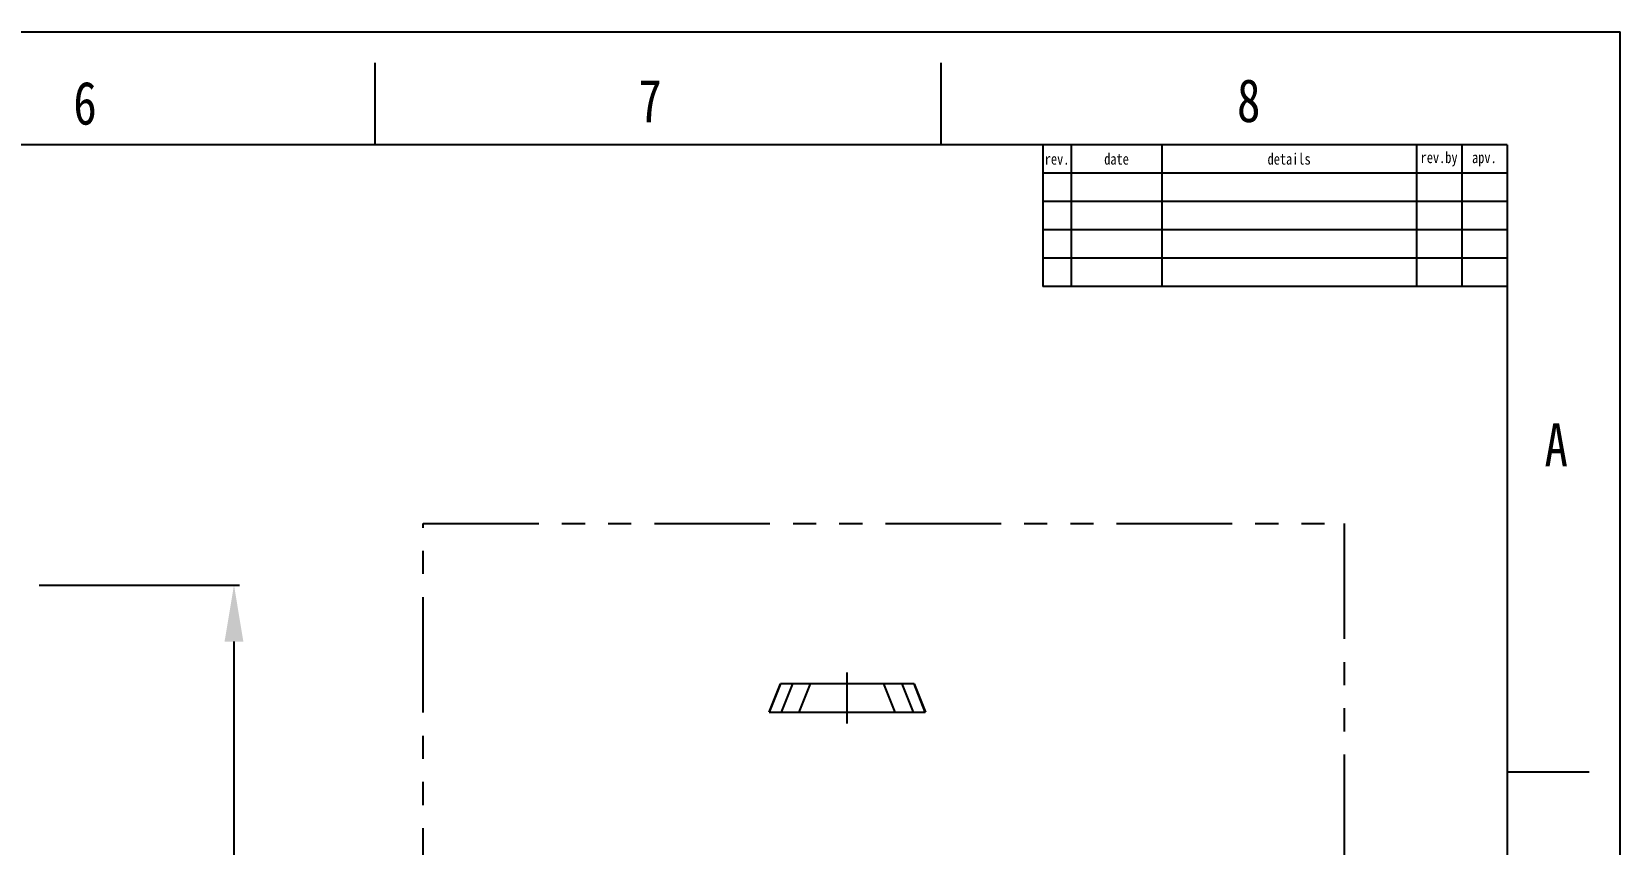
# Model space of a CAD drawing. Header units: millimetres. Extents: x 2782 to 3622, y -1206 to -612.
# Drawn here: x 3340.9 to 3621.6, y -756 to -612.5 of the extents above; entities that cross this region are included whole.
import ezdxf

# ---------------------------------------------------------------- set-up
doc = ezdxf.new("R2010")
doc.units = ezdxf.units.MM
doc.header["$LTSCALE"] = 32.67
doc.header["$PDMODE"] = 3
doc.header["$PDSIZE"] = 0.3
doc.linetypes.add('CENTER', pattern=[0.6, 0.375, -0.075, 0.075, -0.075])
doc.linetypes.add('PHANTOM2', pattern=[1.25, 0.625, -0.125, 0.125, -0.125, 0.125, -0.125])
doc.layers.get('0').update_dxf_attribs({"linetype": 'CONTINUOUS'})
doc.layers.get('Defpoints').update_dxf_attribs({"linetype": 'CONTINUOUS'})
for name, color, linetype in [('4', 4, 'CONTINUOUS'), ('CEN', 1, 'CENTER'), ('FORM', 7, 'CONTINUOUS'), ('TEXT', 2, 'CONTINUOUS')]:
    doc.layers.add(name, color=color, linetype=linetype)
doc.styles.get("Standard").update_dxf_attribs({"font": 'txt', "width": 0.8})
doc.dimstyles.new('DIMSTYLE_1', dxfattribs={"dimtxt": 3.5, "dimasz": 3.5, "dimexe": 1, "dimexo": 1, "dimgap": 1, "dimtad": 1, "dimzin": 0, "dimdsep": 46, "dimtxsty": 'Standard', "dimcen": 0, "dimclrd": 5, "dimclre": 5, "dimazin": 0, "dimtp": 0.3, "dimtm": 0.3, "dimtfac": 1, "dimtofl": 0, "dimtmove": 0, "dimatfit": 3, "dimfxl": 0, "dimtolj": 1, "dimtzin": 0, "dimarcsym": 0})

# ---------------------------------------------------------------- blocks, each defined once
blk = doc.blocks.new('*D316')
at = {"color": 3, "lineweight": -2}
for p, q in [((3342.21, -710.21), (3377.62, -710.21)), ((3376.62, -720.21), (3376.62, -896.21)), ((3342.21, -906.21), (3377.62, -906.21))]:
    blk.add_line(p, q, dxfattribs=at)
at = {"color": 3}
for points in [[(3374.95, -720.21), (3378.28, -720.21), (3376.62, -710.21)], [(3374.95, -896.21), (3378.28, -896.21), (3376.62, -906.21)]]:
    blk.add_solid(points, dxfattribs=at)
at = {"layer": 'Defpoints', "color": 0}
for p in [(3340.21, -710.21), (3340.21, -906.21), (3376.62, -906.21)]:
    blk.add_point(p, dxfattribs=at)
at = {"color": 3, "insert": (3369.62, -808.21), "char_height": 10, "attachment_point": 5, "rotation": 90}
blk.add_mtext('\\A1;196', dxfattribs=at)

msp = doc.modelspace()

# ---------------------------------------------------------------- linework, layer by layer
at = {"color": 7, "linetype": 'Continuous'}
for p, q in [((2781.57, -612.45), (3621.56, -612.45)), ((3621.56, -1206.45), (3621.56, -612.45)), ((3401.57, -632.45), (3401.57, -617.92)), ((3501.57, -632.45), (3501.57, -617.92)), ((3601.56, -632.45), (2801.57, -632.45)), ((3601.57, -743.25), (3616.1, -743.25))]:
    msp.add_line(p, q, dxfattribs=at)
at = {"linetype": 'Continuous'}
msp.add_line((3601.56, -632.45), (3601.56, -1186.45), dxfattribs=at)
for p, q in [((3473.17, -727.66), (3471.17, -732.66)), ((3471.17, -732.66), (3473.16, -727.66)), ((3475.29, -727.66), (3473.17, -727.66)), ((3475.29, -727.66), (3473.3, -732.66)), ((3478.49, -727.66), (3475.29, -727.66)), ((3476.49, -732.66), (3478.49, -727.66)), ((3491.46, -727.66), (3478.49, -727.66)), ((3493.45, -732.66), (3491.46, -727.66)), ((3494.65, -727.66), (3491.46, -727.66)), ((3496.78, -727.66), (3494.65, -727.66)), ((3494.65, -727.66), (3496.65, -732.66)), ((3498.77, -732.66), (3496.78, -727.66)), ((3496.78, -727.66), (3496.78, -727.66)), ((3496.78, -727.66), (3498.78, -732.66)), ((3471.17, -732.66), (3473.3, -732.66)), ((3471.17, -732.66), (3471.17, -732.66)), ((3473.3, -732.66), (3476.49, -732.66)), ((3476.49, -732.66), (3493.45, -732.66)), ((3493.45, -732.66), (3496.65, -732.66)), ((3496.65, -732.66), (3498.77, -732.66)), ((3498.78, -732.66), (3498.77, -732.66))]:
    msp.add_line(p, q)
at = {"layer": '4', "linetype": 'PHANTOM2'}
msp.add_lwpolyline([(3410.07, -699.32), (3572.77, -699.32), (3572.77, -896.11), (3410.07, -896.11)], close=True, dxfattribs=at)
at = {"layer": 'CEN'}
msp.add_line((3484.97, -734.66), (3484.97, -725.66), dxfattribs=at)
at = {"layer": 'FORM'}
for p, q in [((3519.56, -632.45), (3519.56, -657.45)), ((3524.56, -632.45), (3524.56, -657.45)), ((3540.56, -632.45), (3540.56, -657.45)), ((3585.56, -632.45), (3585.56, -657.45)), ((3593.56, -632.45), (3593.56, -657.45)), ((3601.56, -637.45), (3519.56, -637.45)), ((3601.56, -642.45), (3519.56, -642.45)), ((3601.56, -647.45), (3519.56, -647.45)), ((3601.56, -652.45), (3519.56, -652.45)), ((3601.56, -657.45), (3519.56, -657.45))]:
    msp.add_line(p, q, dxfattribs=at)

# ---------------------------------------------------------------- texts
at = {"char_height": 7.62, "attachment_point": 5}
for s, width, insert in [('6', 50, (3350.3, -625.11)), ('7', 50, (3450.13, -624.66)), ('8', 50, (3555.92, -624.66)), ('A', 10, (3610.25, -685.45))]:
    msp.add_mtext_dynamic_manual_height_columns(s, width=width, gutter_width=12.5, heights=[0], dxfattribs=dict(at, insert=insert))
at = {"layer": 'TEXT', "char_height": 2, "attachment_point": 5}
for s, width, insert in [('date', 16, (3532.56, -634.95)), ('details', 45, (3563.06, -634.95)), ('rev.by', 8, (3589.56, -634.95)), ('apv.', 8, (3597.56, -634.95)), ('rev.', 5, (3522.06, -634.95))]:
    msp.add_mtext_dynamic_manual_height_columns(s, width=width, gutter_width=12.5, heights=[0], dxfattribs=dict(at, insert=insert))

# ---------------------------------------------------------------- dimensions: what is measured, and where the dimension line sits
dim = msp.add_linear_dim(base=(3376.62, -906.21), p1=(3340.21, -710.21), p2=(3340.21, -906.21), angle=90, dimstyle='DIMSTYLE_1', override={"dimtxt": 10, "dimasz": 10, "dimexo": 2, "dimgap": 2, "dimdec": 0, "dimclrd": 3, "dimclre": 3, "dimclrt": 3, "dimtdec": 0, "dimfxl": 1.25, "dimtfill": 1})
dim.commit()
dim.dimension.update_dxf_attribs({"geometry": '*D316', "text_midpoint": (3376.62, -808.21), "dimtype": 160})

doc.saveas('drawing.dxf')
